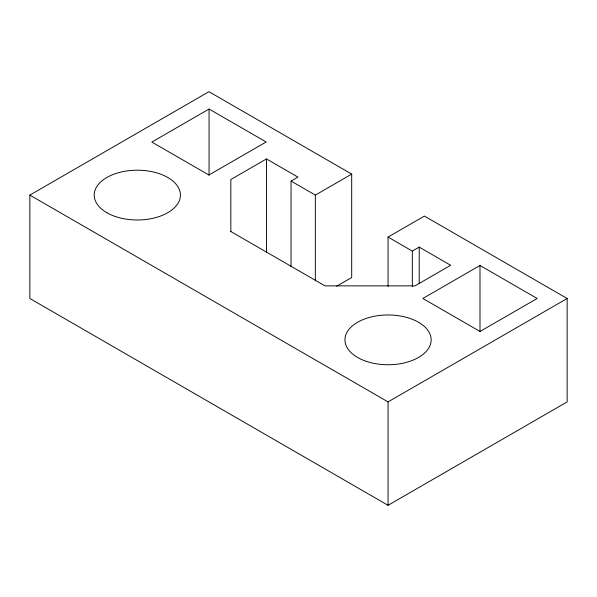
<?xml version="1.0" encoding="UTF-8"?>
<svg xmlns="http://www.w3.org/2000/svg" width="597" height="597" viewBox="0 0 597 597"><rect width="100%" height="100%" fill="white"/><g stroke="black" fill="none" stroke-linecap="round" stroke-linejoin="round"><path stroke-width="0.9" d="M388.05 286.448L388.05 237.076L424.407 216.084L567.15 298.5L567.15 401.9L388.05 505.308L29.85 298.5L29.85 195.1L208.95 91.692L351.693 174.108L351.693 277.508L336.678 286.179M209.062 109.035L151.839 142.071L208.92 175.025L266.15 141.989L209.062 109.035L209.062 175.175M291.052 266.777L291.052 181.078L297.94 177.1L266.478 158.936L230.83 179.518L230.83 231.688M291.052 181.078L315.335 195.1L351.693 174.108M388.05 237.076L412.333 251.098L419.221 247.121L450.683 265.284L415.034 285.866L324.977 285.866L230.83 231.509M479.995 265.478L422.855 298.47L480.018 331.477L537.166 298.485L479.995 265.478L479.995 331.619M29.85 195.1L388.05 401.9L567.15 298.5M419.221 247.121L419.221 283.456M412.333 251.098L412.333 286.5M388.05 401.9L388.05 505.308M315.335 195.1L315.335 280.799M266.478 158.936L266.478 252.091M366.498 361.409A43.103 24.887 0 0 0 431.153 339.857A43.103 24.887 0 0 0 366.498 318.305A43.103 24.887 0 0 0 366.498 361.409M106.833 212.696A43.103 24.887 0 0 0 178.943 201.54A43.103 24.887 0 0 0 126.154 171.055A43.103 24.887 0 0 0 106.833 212.696"/></g></svg>
